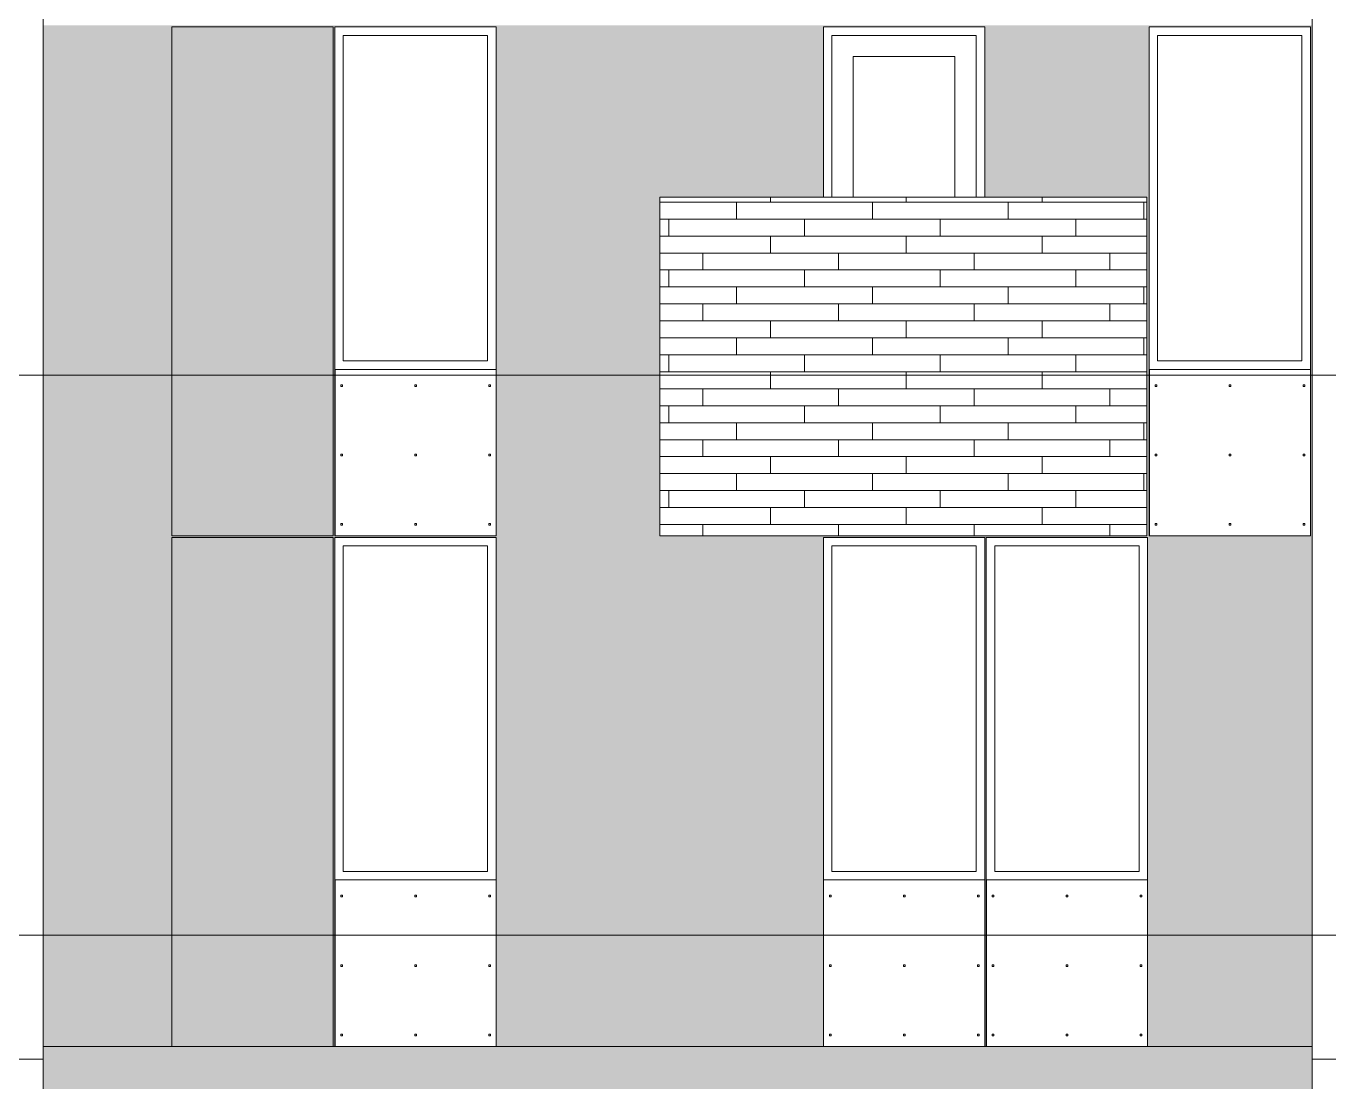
# Model space of a CAD drawing. Header units: inches. Extents: x 1747 to 7606, y -251 to 585.
# Drawn here: x 2795.7 to 3102.9, y 97.4 to 346.3 of the extents above; entities that cross this region are included whole.
import ezdxf

# ---------------------------------------------------------------- set-up
doc = ezdxf.new("R2010")
doc.units = ezdxf.units.IN
doc.header["$MEASUREMENT"] = 0
doc.linetypes.add('Grid Line 1_2_', pattern=[0.875, 0.5, -0.125, 0.125, -0.125])
for name, color, linetype, lineweight in [('0-1', 7, 'Continuous', 5), ('A-FLOR-LEVL-1', 51, 'Grid Line 1_2_', 9), ('A-GENM', 5, 'Continuous', 9), ('A-WALL', 113, 'Continuous', 13), ('A-WALL-PATT-1', 111, 'Continuous', 9)]:
    doc.layers.add(name, color=color, linetype=linetype, lineweight=lineweight)
pattern_1 = [(0, (2947.249, 264.8), (0, 4), []), (90, (2947.249, 264.8), (-8, 8), [4, -28]), (90, (2963.249, 268.8), (-8, 8), [4, -28])]

# ---------------------------------------------------------------- blocks, each defined once
blk = doc.blocks.new('CTR - 2nd Phase_rvt-1-BUILDING ELEVATION - EAST')
at = {"layer": 'A-FLOR-LEVL-1'}
for p, q in [((1856.66, 264), (4168.71, 264)), ((1856.66, 132), (4168.71, 132))]:
    blk.add_line(p, q, dxfattribs=at)
blk = doc.blocks.new('CTR - 1st Phase - Common Walls_rvt-1-BUILDING ELEVATION - EAST')
at = {"layer": 'A-FLOR-LEVL-1'}
for p, q in [((1856.66, 264), (4168.71, 264)), ((1856.66, 132), (4168.71, 132))]:
    blk.add_line(p, q, dxfattribs=at)
blk = doc.blocks.new('_THE_ WINDOW _ DOOR - Window - 2nd _ 3rd Floors-1942375-BUILDING ELEVATION - EAST')
at = {"layer": 'A-GENM'}
h = blk.add_hatch(dxfattribs=at)
h.set_pattern_fill('FP_9', color=256, style=0, pattern_type=2)
h.set_pattern_definition([(0, (2409.08, 283.55), (-38.4, 120.38), [0.392, -38.007]), (0, (2409.08, 283.95), (-38.4, 120.38), [0.392, -38.007]), (0, (2409.08, 299.91), (-38.4, 120.38), [0.392, -38.007]), (0, (2409.08, 300.3), (-38.4, 120.38), [0.392, -38.007]), (0, (2409.08, 316.27), (-38.4, 120.38), [0.392, -38.007]), (0, (2409.08, 316.66), (-38.4, 120.38), [0.392, -38.007]), (0, (2409.08, 332.62), (-38.4, 120.38), [0.392, -38.007]), (0, (2409.08, 333.02), (-38.4, 120.38), [0.392, -38.007]), (0, (2409.08, 348.98), (-38.4, 120.38), [0.392, -38.007]), (0, (2409.08, 349.38), (-38.4, 120.38), [0.392, -38.007]), (0, (2409.08, 365.34), (-38.4, 120.38), [0.392, -38.007]), (0, (2409.08, 365.73), (-38.4, 120.375), [0.392, -38.007]), (0, (2409.08, 381.7), (-38.4, 120.375), [0.392, -38.007]), (0, (2409.08, 382.09), (-38.4, 120.375), [0.392, -38.007]), (0, (2409.08, 398.05), (-38.4, 120.375), [0.392, -38.007]), (0, (2409.08, 398.45), (-38.4, 120.375), [0.392, -38.007]), (0, (2426.53, 283.55), (-38.4, 120.38), [0.392, -38.007]), (0, (2426.53, 283.95), (-38.4, 120.38), [0.392, -38.007]), (0, (2426.53, 299.91), (-38.4, 120.38), [0.392, -38.007]), (0, (2426.53, 300.3), (-38.4, 120.38), [0.392, -38.007]), (0, (2426.53, 316.27), (-38.4, 120.38), [0.392, -38.007]), (0, (2426.53, 316.66), (-38.4, 120.38), [0.392, -38.007]), (0, (2426.53, 332.62), (-38.4, 120.38), [0.392, -38.007]), (0, (2426.53, 333.02), (-38.4, 120.38), [0.392, -38.007]), (0, (2426.53, 348.98), (-38.4, 120.38), [0.392, -38.007]), (0, (2426.53, 349.38), (-38.4, 120.38), [0.392, -38.007]), (0, (2426.53, 365.34), (-38.4, 120.375), [0.392, -38.007]), (0, (2426.53, 365.73), (-38.4, 120.375), [0.392, -38.007]), (0, (2426.53, 381.7), (-38.4, 120.375), [0.392, -38.007]), (0, (2426.53, 382.09), (-38.4, 120.375), [0.392, -38.007]), (0, (2426.53, 398.05), (-38.4, 120.375), [0.392, -38.007]), (0, (2426.53, 398.45), (-38.4, 120.375), [0.392, -38.007]), (0, (2443.98, 283.55), (-38.4, 120.38), [0.392, -38.007]), (0, (2443.98, 283.95), (-38.4, 120.38), [0.392, -38.007]), (0, (2443.98, 299.91), (-38.4, 120.38), [0.392, -38.007]), (0, (2443.98, 300.3), (-38.4, 120.38), [0.392, -38.007]), (0, (2443.98, 316.27), (-38.4, 120.38), [0.392, -38.007]), (0, (2443.98, 316.66), (-38.4, 120.38), [0.392, -38.007]), (0, (2443.98, 332.62), (-38.4, 120.38), [0.392, -38.007]), (0, (2443.98, 333.02), (-38.4, 120.38), [0.392, -38.007]), (0, (2443.98, 348.98), (-38.4, 120.38), [0.392, -38.007]), (0, (2443.98, 349.38), (-38.4, 120.38), [0.392, -38.007]), (0, (2443.98, 365.34), (-38.4, 120.375), [0.392, -38.007]), (0, (2443.98, 365.73), (-38.4, 120.375), [0.392, -38.007]), (0, (2443.98, 381.7), (-38.4, 120.375), [0.392, -38.007]), (0, (2443.98, 382.09), (-38.4, 120.375), [0.392, -38.007]), (0, (2443.98, 398.05), (-38.4, 120.375), [0.392, -38.007]), (0, (2443.98, 398.45), (-38.4, 120.375), [0.392, -38.007]), (90, (2407.336, 281), (-38.4, 2e-15), [120, -0.375]), (90, (2407.71, 281), (-38.4, 2e-15), [120, -0.375]), (90, (2409.077, 283.554), (-38.4, 2e-15), [0.392, -119.982]), (90, (2409.077, 299.91), (-38.4, 2e-15), [0.392, -119.982]), (90, (2409.077, 316.268), (-38.4, 2e-15), [0.392, -119.982]), (90, (2409.077, 332.625), (-38.4, 2e-15), [0.392, -119.982]), (90, (2409.077, 348.982), (-38.4, 2e-15), [0.392, -119.982]), (90, (2409.077, 365.34), (-38.4, 2e-15), [0.392, -119.982]), (90, (2409.077, 381.697), (-38.4, 2e-15), [0.393, -119.983]), (90, (2409.077, 398.054), (-38.4, 2e-15), [0.392, -119.982]), (90, (2409.47, 283.554), (-38.4, 2e-15), [0.392, -119.982]), (90, (2409.47, 299.91), (-38.4, 2e-15), [0.392, -119.982]), (90, (2409.47, 316.268), (-38.4, 2e-15), [0.392, -119.982]), (90, (2409.47, 332.625), (-38.4, 2e-15), [0.392, -119.982]), (90, (2409.47, 348.982), (-38.4, 2e-15), [0.392, -119.982]), (90, (2409.47, 365.34), (-38.4, 2e-15), [0.392, -119.982]), (90, (2409.47, 381.697), (-38.4, 2e-15), [0.393, -119.983]), (90, (2409.47, 398.054), (-38.4, 2e-15), [0.392, -119.982]), (90, (2426.527, 283.554), (-38.4, 2e-15), [0.392, -119.982]), (90, (2426.527, 299.91), (-38.4, 2e-15), [0.392, -119.982]), (90, (2426.527, 316.268), (-38.4, 2e-15), [0.392, -119.982]), (90, (2426.527, 332.625), (-38.4, 2e-15), [0.392, -119.982]), (90, (2426.527, 348.982), (-38.4, 2e-15), [0.392, -119.982]), (90, (2426.527, 365.34), (-38.4, 2e-15), [0.392, -119.982]), (90, (2426.527, 381.697), (-38.4, 2e-15), [0.393, -119.983]), (90, (2426.527, 398.054), (-38.4, 2e-15), [0.392, -119.982]), (90, (2426.92, 283.554), (-38.4, 2e-15), [0.392, -119.982]), (90, (2426.92, 299.91), (-38.4, 2e-15), [0.392, -119.982]), (90, (2426.92, 316.268), (-38.4, 2e-15), [0.392, -119.982]), (90, (2426.92, 332.625), (-38.4, 2e-15), [0.392, -119.982]), (90, (2426.92, 348.982), (-38.4, 2e-15), [0.392, -119.982]), (90, (2426.92, 365.34), (-38.4, 2e-15), [0.392, -119.982]), (90, (2426.92, 381.697), (-38.4, 2e-15), [0.393, -119.983]), (90, (2426.92, 398.054), (-38.4, 2e-15), [0.392, -119.982]), (90, (2443.977, 283.554), (-38.4, 2e-15), [0.392, -119.982]), (90, (2443.977, 299.91), (-38.4, 2e-15), [0.392, -119.982]), (90, (2443.977, 316.268), (-38.4, 2e-15), [0.392, -119.982]), (90, (2443.977, 332.625), (-38.4, 2e-15), [0.392, -119.982]), (90, (2443.977, 348.982), (-38.4, 2e-15), [0.392, -119.982]), (90, (2443.977, 365.34), (-38.4, 2e-15), [0.392, -119.982]), (90, (2443.977, 381.697), (-38.4, 2e-15), [0.393, -119.983]), (90, (2443.977, 398.054), (-38.4, 2e-15), [0.392, -119.982]), (90, (2444.37, 283.554), (-38.4, 2e-15), [0.392, -119.982]), (90, (2444.37, 299.91), (-38.4, 2e-15), [0.392, -119.982]), (90, (2444.37, 316.268), (-38.4, 2e-15), [0.392, -119.982]), (90, (2444.37, 332.625), (-38.4, 2e-15), [0.392, -119.982]), (90, (2444.37, 348.982), (-38.4, 2e-15), [0.392, -119.982]), (90, (2444.37, 365.34), (-38.4, 2e-15), [0.392, -119.982]), (90, (2444.37, 381.697), (-38.4, 2e-15), [0.393, -119.983]), (90, (2444.37, 398.054), (-38.4, 2e-15), [0.392, -119.982]), (180, (2445.74, 280.62), (-38.4, 120.38), [38.025, -0.375]), (180, (2445.74, 281), (-38.4, 120.38), [38.025, -0.375])])
h.paths.add_polyline_path([(2407.34, 226.12), (2407.34, 265.37), (2369.31, 265.37), (2369.31, 226.12), (2405.34, 226.12)], flags=0)
for p, q in [((2407.34, 346.12), (2369.31, 346.12)), ((2369.31, 346.12), (2369.31, 265.37)), ((2371.31, 267.37), (2371.31, 344.12)), ((2371.31, 344.12), (2405.34, 344.12)), ((2405.34, 344.12), (2405.34, 267.37)), ((2407.34, 265.37), (2407.34, 346.12)), ((2405.34, 267.37), (2371.31, 267.37)), ((2369.31, 265.37), (2369.31, 226.12)), ((2369.31, 265.37), (2407.34, 265.37)), ((2407.34, 226.12), (2407.34, 265.37)), ((2369.31, 226.12), (2407.34, 226.12))]:
    blk.add_line(p, q, dxfattribs=at)
blk = doc.blocks.new('_THE_ WINDOW _ DOOR - hvac panel-1942377-BUILDING ELEVATION - EAST')
at = {"layer": 'A-GENM'}
h = blk.add_hatch(dxfattribs=at)
h.set_pattern_fill('FP_10', color=256, style=0, pattern_type=2)
h.set_pattern_definition([(0, (2855.324, 290.812), (1, 1), [0.5, -1.5]), (90, (2855.574, 290.562), (-1, 1), [0.5, -1.5])])
h.paths.add_polyline_path([(2868.14, 226.12), (2868.14, 346.12), (2830.11, 346.12), (2830.11, 226.12)], flags=0)
for p, q in [((2868.14, 346.12), (2830.11, 346.12)), ((2830.11, 346.12), (2830.11, 226.12)), ((2868.14, 226.12), (2868.14, 346.12)), ((2830.11, 226.12), (2868.14, 226.12))]:
    blk.add_line(p, q, dxfattribs=at)
blk = doc.blocks.new('_THE_ WINDOW _ DOOR - hvac panel-1942376-BUILDING ELEVATION - EAST')
at = {"layer": 'A-GENM'}
h = blk.add_hatch(dxfattribs=at)
h.set_pattern_fill('FP_11', color=256, style=0, pattern_type=2)
h.set_pattern_definition([(180, (2842.923, 170.437), (-1, 1), [0.5, -1.5]), (90, (2842.673, 170.187), (1, 1), [0.5, -1.5])])
h.paths.add_polyline_path([(2868.14, 105.75), (2868.14, 225.75), (2830.11, 225.75), (2830.11, 105.75)], flags=0)
for p, q in [((2830.11, 225.75), (2830.11, 105.75)), ((2868.14, 225.75), (2830.11, 225.75)), ((2868.14, 105.75), (2868.14, 225.75)), ((2830.11, 105.75), (2868.14, 105.75))]:
    blk.add_line(p, q, dxfattribs=at)
blk = doc.blocks.new('_THE_ WINDOW _ DOOR - Door - 3rd floors-1942378-BUILDING ELEVATION - EAST')
at = {"layer": 'A-GENM'}
for p, q in [((3021.74, 346.12), (2983.71, 346.12)), ((2983.71, 346.12), (2983.71, 306)), ((2985.71, 306), (2985.71, 344.12)), ((2985.71, 344.12), (3019.74, 344.12)), ((3019.74, 344.12), (3019.74, 306)), ((3021.74, 306), (3021.74, 346.12)), ((2990.71, 306), (2990.71, 339.12)), ((2990.71, 339.12), (3014.74, 339.12)), ((3014.74, 339.12), (3014.74, 306))]:
    blk.add_line(p, q, dxfattribs=at)
blk = doc.blocks.new('077123 - Manufactured Gutters and Downspouts - 077123 - Manufactured Gutters and Downspouts-V13-BUILDING ELEVATION - EAST')
at = {"layer": 'A-GENM'}
for p, q in [((2751.02, 413.51), (2772.54, 413.51)), ((2751.02, 395.11), (2751.02, 413.51)), ((2772.54, 395.11), (2772.54, 413.51)), ((2754.38, 384.1), (2751.02, 395.11)), ((2772.54, 395.11), (2751.02, 395.11)), ((2769.19, 384.1), (2772.54, 395.11)), ((2769.19, 384.1), (2754.38, 384.1)), ((2757.78, 384.1), (2757.78, 365.5)), ((2765.78, 371.1), (2765.78, 384.1)), ((2799.71, 358.75), (2765.78, 371.1)), ((2757.78, 365.5), (2791.71, 353.15)), ((2799.71, 353.15), (2799.71, 358.75)), ((2791.71, 102.78), (2791.71, 353.15)), ((2799.71, 353.15), (2791.71, 353.15)), ((2791.71, 353.15), (2799.71, 353.15)), ((2799.71, 353.15), (2799.71, 102.78)), ((2791.71, 91.91), (2791.71, 102.78)), ((2799.71, 102.78), (2791.71, 102.78)), ((2799.71, 102.78), (2799.71, 91.91)), ((2791.71, 72.15), (2791.71, 91.91)), ((2799.71, 91.91), (2791.71, 91.91)), ((2799.71, 91.91), (2799.71, 71.33)), ((2799.71, 71.08), (2799.71, 36)), ((2791.71, 36), (2791.71, 68.89))]:
    blk.add_line(p, q, dxfattribs=at)
blk = doc.blocks.new('077123 - Manufactured Gutters and Downspouts - 077123 - Manufactured Gutters and Downspouts-1955134-BUILDING ELEVATION - EAST')
at = {"layer": 'A-GENM'}
for p, q in [((2443.45, 413.51), (2464.96, 413.51)), ((2443.45, 395.11), (2443.45, 413.51)), ((2464.96, 395.11), (2464.96, 413.51)), ((2446.8, 384.1), (2443.45, 395.11)), ((2464.96, 395.11), (2443.45, 395.11)), ((2461.61, 384.1), (2464.96, 395.11)), ((2461.61, 384.1), (2446.8, 384.1)), ((2450.21, 384.1), (2450.21, 365.5)), ((2458.21, 371.1), (2458.21, 384.1)), ((2492.14, 358.75), (2458.21, 371.1)), ((2450.21, 365.5), (2484.14, 353.15)), ((2492.14, 353.15), (2492.14, 358.75)), ((2484.14, 102.78), (2484.14, 353.15)), ((2492.14, 353.15), (2484.14, 353.15)), ((2484.14, 353.15), (2492.14, 353.15)), ((2492.14, 353.15), (2492.14, 102.78)), ((2484.14, 91.91), (2484.14, 102.78)), ((2492.14, 102.78), (2484.14, 102.78)), ((2492.14, 102.78), (2492.14, 91.91)), ((2484.14, 0), (2484.14, 91.91)), ((2492.14, 91.91), (2484.14, 91.91)), ((2492.14, 91.91), (2492.14, 0))]:
    blk.add_line(p, q, dxfattribs=at)

msp = doc.modelspace()

# ---------------------------------------------------------------- hatches: boundary and pattern name
at = {"layer": 'A-WALL-PATT-1'}
h = msp.add_hatch(dxfattribs=at)
h.set_pattern_fill('FP_1', color=256, style=0, pattern_type=2)
h.set_pattern_definition([(0, (3868.28, 108.3), (-38.4, 120.375), [0.392, -38.007]), (0, (3868.28, 108.7), (-38.4, 120.375), [0.392, -38.007]), (0, (3868.28, 124.66), (-38.4, 120.375), [0.392, -38.007]), (0, (3868.28, 125.05), (-38.4, 120.375), [0.392, -38.007]), (0, (3868.28, 141.02), (-38.4, 120.375), [0.392, -38.007]), (0, (3868.28, 141.41), (-38.4, 120.375), [0.392, -38.007]), (0, (3868.28, 157.38), (-38.4, 120.375), [0.392, -38.007]), (0, (3868.28, 157.77), (-38.4, 120.375), [0.392, -38.007]), (0, (3868.28, 173.73), (-38.4, 120.375), [0.392, -38.007]), (0, (3868.28, 174.12), (-38.4, 120.375), [0.392, -38.007]), (0, (3868.28, 190.09), (-38.4, 120.375), [0.392, -38.007]), (0, (3868.28, 190.48), (-38.4, 120.375), [0.392, -38.007]), (0, (3868.28, 206.45), (-38.4, 120.375), [0.392, -38.007]), (0, (3868.28, 206.84), (-38.4, 120.375), [0.392, -38.007]), (0, (3868.28, 222.8), (-38.4, 120.375), [0.392, -38.007]), (0, (3868.28, 223.2), (-38.4, 120.375), [0.392, -38.007]), (0, (3885.73, 108.3), (-38.4, 120.375), [0.392, -38.007]), (0, (3885.73, 108.7), (-38.4, 120.375), [0.392, -38.007]), (0, (3885.73, 124.66), (-38.4, 120.375), [0.392, -38.007]), (0, (3885.73, 125.05), (-38.4, 120.375), [0.392, -38.007]), (0, (3885.73, 141.02), (-38.4, 120.375), [0.392, -38.007]), (0, (3885.73, 141.41), (-38.4, 120.375), [0.392, -38.007]), (0, (3885.73, 157.38), (-38.4, 120.375), [0.392, -38.007]), (0, (3885.73, 157.77), (-38.4, 120.375), [0.392, -38.007]), (0, (3885.73, 173.73), (-38.4, 120.375), [0.392, -38.007]), (0, (3885.73, 174.12), (-38.4, 120.375), [0.392, -38.007]), (0, (3885.73, 190.09), (-38.4, 120.375), [0.392, -38.007]), (0, (3885.73, 190.48), (-38.4, 120.375), [0.392, -38.007]), (0, (3885.73, 206.45), (-38.4, 120.375), [0.392, -38.007]), (0, (3885.73, 206.84), (-38.4, 120.375), [0.392, -38.007]), (0, (3885.73, 222.8), (-38.4, 120.375), [0.392, -38.007]), (0, (3885.73, 223.2), (-38.4, 120.375), [0.392, -38.007]), (0, (3903.18, 108.3), (-38.4, 120.375), [0.392, -38.007]), (0, (3903.18, 108.7), (-38.4, 120.375), [0.392, -38.007]), (0, (3903.18, 124.66), (-38.4, 120.375), [0.392, -38.007]), (0, (3903.18, 125.05), (-38.4, 120.375), [0.392, -38.007]), (0, (3903.18, 141.02), (-38.4, 120.375), [0.392, -38.007]), (0, (3903.18, 141.41), (-38.4, 120.375), [0.392, -38.007]), (0, (3903.18, 157.38), (-38.4, 120.375), [0.392, -38.007]), (0, (3903.18, 157.77), (-38.4, 120.375), [0.392, -38.007]), (0, (3903.18, 173.73), (-38.4, 120.375), [0.392, -38.007]), (0, (3903.18, 174.12), (-38.4, 120.375), [0.392, -38.007]), (0, (3903.18, 190.09), (-38.4, 120.375), [0.392, -38.007]), (0, (3903.18, 190.48), (-38.4, 120.375), [0.392, -38.007]), (0, (3903.18, 206.45), (-38.4, 120.375), [0.392, -38.007]), (0, (3903.18, 206.84), (-38.4, 120.375), [0.392, -38.007]), (0, (3903.18, 222.8), (-38.4, 120.375), [0.392, -38.007]), (0, (3903.18, 223.2), (-38.4, 120.375), [0.392, -38.007]), (90, (3866.536, 105.75), (-38.4, 2e-15), [120, -0.375]), (90, (3866.91, 105.75), (-38.4, 2e-15), [120, -0.375]), (90, (3868.277, 108.304), (-38.4, 2e-15), [0.392, -119.982]), (90, (3868.277, 124.66), (-38.4, 2e-15), [0.392, -119.982]), (90, (3868.277, 141.018), (-38.4, 2e-15), [0.392, -119.982]), (90, (3868.277, 157.375), (-38.4, 2e-15), [0.392, -119.982]), (90, (3868.277, 173.732), (-38.4, 2e-15), [0.392, -119.982]), (90, (3868.277, 190.09), (-38.4, 2e-15), [0.392, -119.982]), (90, (3868.277, 206.447), (-38.4, 2e-15), [0.392, -119.982]), (90, (3868.277, 222.804), (-38.4, 2e-15), [0.392, -119.982]), (90, (3868.67, 108.304), (-38.4, 2e-15), [0.392, -119.982]), (90, (3868.67, 124.66), (-38.4, 2e-15), [0.392, -119.982]), (90, (3868.67, 141.018), (-38.4, 2e-15), [0.392, -119.982]), (90, (3868.67, 157.375), (-38.4, 2e-15), [0.392, -119.982]), (90, (3868.67, 173.732), (-38.4, 2e-15), [0.392, -119.982]), (90, (3868.67, 190.09), (-38.4, 2e-15), [0.392, -119.982]), (90, (3868.67, 206.447), (-38.4, 2e-15), [0.392, -119.982]), (90, (3868.67, 222.804), (-38.4, 2e-15), [0.392, -119.982]), (90, (3885.727, 108.304), (-38.4, 2e-15), [0.392, -119.982]), (90, (3885.727, 124.66), (-38.4, 2e-15), [0.392, -119.982]), (90, (3885.727, 141.018), (-38.4, 2e-15), [0.392, -119.982]), (90, (3885.727, 157.375), (-38.4, 2e-15), [0.392, -119.982]), (90, (3885.727, 173.732), (-38.4, 2e-15), [0.392, -119.982]), (90, (3885.727, 190.09), (-38.4, 2e-15), [0.392, -119.982]), (90, (3885.727, 206.447), (-38.4, 2e-15), [0.392, -119.982]), (90, (3885.727, 222.804), (-38.4, 2e-15), [0.392, -119.982]), (90, (3886.12, 108.304), (-38.4, 2e-15), [0.392, -119.982]), (90, (3886.12, 124.66), (-38.4, 2e-15), [0.392, -119.982]), (90, (3886.12, 141.018), (-38.4, 2e-15), [0.392, -119.982]), (90, (3886.12, 157.375), (-38.4, 2e-15), [0.392, -119.982]), (90, (3886.12, 173.732), (-38.4, 2e-15), [0.392, -119.982]), (90, (3886.12, 190.09), (-38.4, 2e-15), [0.392, -119.982]), (90, (3886.12, 206.447), (-38.4, 2e-15), [0.392, -119.982]), (90, (3886.12, 222.804), (-38.4, 2e-15), [0.392, -119.982]), (90, (3903.177, 108.304), (-38.4, 2e-15), [0.392, -119.982]), (90, (3903.177, 124.66), (-38.4, 2e-15), [0.392, -119.982]), (90, (3903.177, 141.018), (-38.4, 2e-15), [0.392, -119.982]), (90, (3903.177, 157.375), (-38.4, 2e-15), [0.392, -119.982]), (90, (3903.177, 173.732), (-38.4, 2e-15), [0.392, -119.982]), (90, (3903.177, 190.09), (-38.4, 2e-15), [0.392, -119.982]), (90, (3903.177, 206.447), (-38.4, 2e-15), [0.392, -119.982]), (90, (3903.177, 222.804), (-38.4, 2e-15), [0.392, -119.982]), (90, (3903.57, 108.304), (-38.4, 2e-15), [0.392, -119.982]), (90, (3903.57, 124.66), (-38.4, 2e-15), [0.392, -119.982]), (90, (3903.57, 141.018), (-38.4, 2e-15), [0.392, -119.982]), (90, (3903.57, 157.375), (-38.4, 2e-15), [0.392, -119.982]), (90, (3903.57, 173.732), (-38.4, 2e-15), [0.392, -119.982]), (90, (3903.57, 190.09), (-38.4, 2e-15), [0.392, -119.982]), (90, (3903.57, 206.447), (-38.4, 2e-15), [0.392, -119.982]), (90, (3903.57, 222.804), (-38.4, 2e-15), [0.392, -119.982]), (180, (3904.94, 105.38), (-38.4, 120.375), [38.025, -0.375]), (180, (3904.94, 105.75), (-38.4, 120.375), [38.025, -0.375])])
h.paths.add_polyline_path([(2076.8, 105.75), (2100.51, 105.75), (2100.51, 225.75), (2138.54, 225.75), (2138.54, 105.75), (2138.91, 105.75), (2138.91, 225.75), (2176.94, 225.75), (2176.94, 105.75), (2245.74, 105.75), (2245.74, 346.5), (2076.8, 346.5), (2076.8, 346.12), (2177.12, 346.12), (2177.12, 226.12), (2076.8, 226.12), (2076.8, 106.42)], flags=0)
h.paths.add_polyline_path([(3542.37, 105.75), (3559.71, 105.75), (3559.71, 225.75), (3597.74, 225.75), (3597.74, 105.75), (3636.51, 105.75), (3636.51, 225.75), (3674.54, 225.75), (3674.54, 105.75), (3713.12, 105.75), (3713.12, 346.5), (3414.11, 346.5), (3414.11, 105.75)], flags=0)
h.paths.add_polyline_path([(3406.11, 105.75), (3406.11, 346.5), (3106.91, 346.5), (3106.91, 346.12), (3136.94, 346.12), (3136.94, 226.12), (3106.91, 226.12), (3106.91, 225.75), (3136.94, 225.75), (3136.94, 105.75), (3137.31, 105.75), (3137.31, 225.75), (3175.34, 225.75), (3175.34, 105.75), (3175.52, 105.75), (3175.52, 174), (3214.11, 174), (3214.11, 225.75), (3252.14, 225.75), (3252.14, 174), (3252.51, 174), (3252.51, 225.75), (3290.54, 225.75), (3290.54, 105.75), (3367.71, 105.75), (3367.71, 225.75), (3405.74, 225.75), (3405.74, 105.75)], flags=0)
h.paths.add_polyline_path([(2253.74, 105.75), (2253.92, 105.75), (2253.92, 174), (2254.11, 174), (2254.11, 225.75), (2292.14, 225.75), (2292.14, 174), (2292.51, 174), (2292.51, 225.75), (2330.54, 225.75), (2330.54, 174), (2368.75, 174), (2368.75, 105.75), (2407.34, 105.75), (2407.34, 225.75), (2445.36, 225.75), (2445.36, 105.75), (2446.11, 105.75), (2446.11, 225.75), (2484.14, 225.75), (2484.14, 226.12), (2446.11, 226.12), (2446.11, 346.12), (2484.14, 346.12), (2484.14, 346.5), (2253.74, 346.5), (2253.74, 105.94)], flags=0)
h.paths.add_polyline_path([(3851.85, 105.75), (3851.85, 226.12), (3751.71, 226.12), (3751.71, 346.12), (3851.85, 346.12), (3851.85, 346.5), (3721.12, 346.5), (3721.12, 105.75), (3790.11, 105.75), (3790.11, 225.75), (3828.14, 225.75), (3828.14, 105.75), (3840.31, 105.75)], flags=0)
h.paths.add_polyline_path([(3078.9, 105.75), (3098.91, 105.75), (3098.91, 346.5), (2799.71, 346.5), (2799.71, 105.75), (2830.11, 105.75), (2830.11, 225.75), (2868.14, 225.75), (2868.14, 105.75), (2868.51, 105.75), (2868.51, 225.75), (2906.54, 225.75), (2906.54, 105.75), (2983.71, 105.75), (2983.71, 225.75), (3021.74, 225.75), (3021.74, 105.75), (3022.11, 105.75), (3022.11, 225.75), (3060.14, 225.75), (3060.14, 105.75)], flags=0)
h.paths.add_polyline_path([(2492.14, 105.75), (2522.72, 105.75), (2522.72, 226.12), (2637.92, 226.12), (2637.92, 105.75), (2676.51, 105.75), (2676.51, 225.75), (2714.54, 225.75), (2714.54, 105.75), (2714.91, 105.75), (2714.91, 225.75), (2752.94, 225.75), (2752.94, 105.75), (2791.71, 105.75), (2791.71, 346.5), (2492.14, 346.5), (2492.14, 106.42)], flags=0)
h.paths.add_polyline_path([(3482.91, 106.12), (3482.91, 346.12), (3520.94, 346.12), (3520.94, 106.12)], flags=0)
h.paths.add_polyline_path([(3137.31, 226.12), (3137.31, 346.12), (3175.34, 346.12), (3175.34, 226.12), (3145.11, 226.12)], flags=0)
h.paths.add_polyline_path([(2369.31, 226.12), (2369.31, 346.12), (2407.34, 346.12), (2407.34, 226.12), (2406.96, 226.12)], flags=0)
h.paths.add_polyline_path([(2714.54, 226.12), (2676.32, 226.12), (2676.32, 306), (2676.51, 306), (2676.51, 346.12), (2714.54, 346.12), (2714.54, 306), (2714.91, 306), (2714.91, 346.12), (2752.94, 346.12), (2752.94, 306), (2791.15, 306), (2791.15, 226.12), (2747.86, 226.12)], flags=0)
h.paths.add_polyline_path([(3482.54, 226.12), (3444.51, 226.12), (3444.51, 346.12), (3482.54, 346.12), (3482.54, 265.37)], flags=0)
h.paths.add_polyline_path([(3098.54, 226.12), (3060.51, 226.12), (3060.51, 346.12), (3098.54, 346.12), (3098.54, 232.6)], flags=0)
h.paths.add_polyline_path([(3211.32, 226.12), (3175.71, 226.12), (3175.71, 346.12), (3213.74, 346.12), (3213.74, 226.12)], flags=0)
h.paths.add_polyline_path([(3597.74, 226.12), (3559.71, 226.12), (3559.71, 346.12), (3597.74, 346.12), (3597.74, 265.37)], flags=0)
h.paths.add_polyline_path([(3214.11, 226.12), (3214.11, 346.12), (3252.14, 346.12), (3252.14, 226.12), (3250.14, 226.12)], flags=0)
h.paths.add_polyline_path([(2868.51, 226.12), (2868.51, 346.12), (2906.54, 346.12), (2906.54, 226.12), (2880.28, 226.12)], flags=0)
h.paths.add_polyline_path([(3369.71, 226.12), (3367.71, 226.12), (3367.71, 346.12), (3405.74, 346.12), (3405.74, 226.12)], flags=0)
h.paths.add_polyline_path([(3712.75, 226.12), (3597.92, 226.12), (3597.92, 306), (3636.51, 306), (3636.51, 346.12), (3674.54, 346.12), (3674.54, 306), (3674.72, 306), (3674.72, 346.12), (3712.75, 346.12), (3712.75, 265.37)], flags=0)
h.paths.add_polyline_path([(2830.11, 226.12), (2830.11, 346.12), (2868.14, 346.12), (2868.14, 226.12)], flags=0)
h.paths.add_polyline_path([(2292.51, 226.12), (2292.51, 346.12), (2330.54, 346.12), (2330.54, 226.12), (2328.54, 226.12)], flags=0)
h.paths.add_polyline_path([(2254.11, 226.12), (2254.11, 346.12), (2292.14, 346.12), (2292.14, 226.12), (2284.39, 226.12)], flags=0)
h.paths.add_polyline_path([(3055.7, 226.12), (2945.12, 226.12), (2945.12, 306), (2983.71, 306), (2983.71, 346.12), (3021.74, 346.12), (3021.74, 306), (3059.95, 306), (3059.95, 226.12)], flags=0)
h = msp.add_hatch(dxfattribs=at)
h.set_pattern_fill('FP_5', color=256, style=0, pattern_type=2)
h.set_pattern_definition(pattern_1)
h.paths.add_polyline_path([(2949.37, 226.12), (2949.37, 306), (2945.12, 306), (2945.12, 226.12)], flags=0)
h = msp.add_hatch(dxfattribs=at)
h.set_pattern_fill('FP_5', color=256, style=0, pattern_type=2)
h.set_pattern_definition(pattern_1)
h.paths.add_polyline_path([(2949.37, 226.12), (3055.7, 226.12), (3055.7, 306), (2949.37, 306), (2949.37, 274.66)], flags=0)
h = msp.add_hatch(dxfattribs=at)
h.set_pattern_fill('FP_5', color=256, style=0, pattern_type=2)
h.set_pattern_definition(pattern_1)
h.paths.add_polyline_path([(3059.95, 226.12), (3059.95, 306), (3055.7, 306), (3055.7, 226.12)], flags=0)
h = msp.add_hatch(dxfattribs=at)
h.set_pattern_fill('FP_25', color=256, style=0, pattern_type=2)
h.set_pattern_definition([(0, (2642.236, 0.8), (0, 4), []), (90, (2642.236, 0.8), (-8, 8), [4, -28]), (90, (2658.236, 4.8), (-8, 8), [4, -28])])
h.paths.add_polyline_path([(2642.24, 0), (2651.01, 0), (2651.01, 88), (2691.01, 88), (2691.01, 0), (2712.6, 0.04), (2712.6, 36), (2753, 36), (2753, 58.34), (2747.43, 56.82), (2753, 65.86), (2753, 66.04), (2747.18, 56.75), (2725.35, 50.8), (2753, 71.14), (2753, 85.37), (2791.02, 85.37), (2791.02, 72.22), (2791.71, 72.15), (2791.71, 105.75), (2642.24, 105.75), (2642.24, 1.28)], flags=0)
h.paths.add_polyline_path([(3044.91, 0), (3098.91, 0), (3098.91, 105.75), (2799.71, 105.75), (2799.71, 71.33), (2800.39, 71.26), (2799.71, 71.08), (2799.71, 36), (2840, 36), (2840, 85.37), (2878.02, 85.37), (2878.02, 36), (2908.85, 36), (2908.85, 1), (2954.62, 1), (2954.62, 85.37), (2992.65, 85.37), (2992.65, 0.5), (2964.32, 0.5), (2964.32, 0), (3024.05, 0)], flags=0)
h.paths.add_polyline_path([(3617.12, 0), (3617.12, 85.37), (3655.15, 85.37), (3655.15, 1), (3672.6, 1), (3672.6, 36), (3713.12, 36), (3713.12, 105.75), (3414.11, 105.75), (3414.11, 0), (3616.85, 0)], flags=0)
h.paths.add_polyline_path([(3131.47, 0), (3406.11, 0), (3406.11, 105.75), (3106.91, 105.75), (3106.91, 0), (3129.48, 0)], flags=0)
h.paths.add_polyline_path([(3145.11, 0.5), (3137, 0.5), (3137, 85.37), (3175.02, 85.37), (3175.02, 0.5)], flags=0)
h.paths.add_polyline_path([(3239.4, 0.5), (3239.4, 85.37), (3277.42, 85.37), (3277.42, 0.5), (3244.42, 0.5)], flags=0)
h.paths.add_polyline_path([(3367.4, 0.5), (3367.4, 85.37), (3405.42, 85.37), (3405.42, 0.5)], flags=0)
h.paths.add_polyline_path([(3213.42, 0.5), (3175.4, 0.5), (3175.4, 85.37), (3213.42, 85.37), (3213.42, 1)], flags=0)
h.paths.add_polyline_path([(3021.8, 0.5), (3021.8, 85.37), (3059.82, 85.37), (3059.82, 0.5)], flags=0)
h.paths.add_polyline_path([(3790.65, 36), (3795.64, 36), (3795.64, 49.5), (3793.4, 60.7), (3789.42, 59.62), (3789.42, 36)], flags=0)
h.paths.add_polyline_path([(3797.64, 36), (3822.2, 36), (3822.2, 68.56), (3810.27, 65.31), (3793.87, 73.79), (3810.02, 65.24), (3794.85, 61.1), (3797.64, 49.5), (3797.64, 43.34)], flags=0)
h.paths.add_polyline_path([(2791.02, 36), (2791.71, 36), (2791.71, 68.89), (2791.02, 68.71), (2791.02, 64.37)], flags=0)
h.paths.add_polyline_path([(3751.4, 36), (3751.4, 85.37), (3789.42, 85.37), (3789.42, 74.61), (3790.64, 75.5), (3822.2, 72.27), (3822.2, 105.75), (3721.12, 105.75), (3721.12, 36), (3740.99, 36)], flags=0)

# ---------------------------------------------------------------- linework, layer by layer
at = {"layer": 'A-FLOR-LEVL-1'}
for p, q in [((1857.41, 264), (4167.96, 264)), ((1857.41, 132), (4167.96, 132))]:
    msp.add_line(p, q, dxfattribs=at)
at = {"layer": 'A-WALL'}
for p, q in [((2830.11, 226.12), (2830.11, 346.12)), ((2830.11, 346.12), (2868.14, 346.12)), ((2868.14, 346.12), (2868.14, 226.12)), ((2945.12, 226.12), (2945.12, 306)), ((3059.95, 306), (2945.12, 306)), ((3059.95, 306), (3059.95, 226.12)), ((2868.51, 226.12), (2868.51, 265.37)), ((2906.54, 265.37), (2906.54, 226.12)), ((3060.51, 226.12), (3060.51, 265.37)), ((3098.54, 265.37), (3098.54, 226.12)), ((2868.14, 226.12), (2830.11, 226.12)), ((2830.11, 105.75), (2830.11, 225.75)), ((2830.11, 225.75), (2868.14, 225.75)), ((2868.14, 225.75), (2868.14, 105.75)), ((2906.54, 226.12), (2868.51, 226.12)), ((2945.12, 226.12), (3059.95, 226.12)), ((3098.54, 226.12), (3060.51, 226.12)), ((2868.51, 105.75), (2868.51, 145)), ((2906.54, 145), (2906.54, 105.75)), ((2983.71, 105.75), (2983.71, 145)), ((3021.74, 145), (3021.74, 105.75)), ((3022.11, 105.75), (3022.11, 145)), ((3060.14, 145), (3060.14, 105.75)), ((2799.71, 105.75), (2830.11, 105.75)), ((2868.14, 105.75), (2868.51, 105.75)), ((2906.54, 105.75), (2983.71, 105.75)), ((3021.74, 105.75), (3022.11, 105.75)), ((3060.14, 105.75), (3098.91, 105.75))]:
    msp.add_line(p, q, dxfattribs=at)

# ---------------------------------------------------------------- block references
at = {"layer": '0-1'}
for name in ['CTR - 2nd Phase_rvt-1-BUILDING ELEVATION - EAST', 'CTR - 1st Phase - Common Walls_rvt-1-BUILDING ELEVATION - EAST']:
    msp.add_blockref(name, (0, 0), dxfattribs=at)
at = {"layer": 'A-GENM'}
for name, p in [('077123 - Manufactured Gutters and Downspouts - 077123 - Manufactured Gutters and Downspouts-V13-BUILDING ELEVATION - EAST', (0, 0)), ('077123 - Manufactured Gutters and Downspouts - 077123 - Manufactured Gutters and Downspouts-1955134-BUILDING ELEVATION - EAST', (614.78, 0)), ('_THE_ WINDOW _ DOOR - hvac panel-1942377-BUILDING ELEVATION - EAST', (0, 0)), ('_THE_ WINDOW _ DOOR - Window - 2nd _ 3rd Floors-1942375-BUILDING ELEVATION - EAST', (499.2, 0)), ('_THE_ WINDOW _ DOOR - Door - 3rd floors-1942378-BUILDING ELEVATION - EAST', (0, 0)), ('_THE_ WINDOW _ DOOR - Window - 2nd _ 3rd Floors-1942375-BUILDING ELEVATION - EAST', (691.2, 0)), ('_THE_ WINDOW _ DOOR - hvac panel-1942376-BUILDING ELEVATION - EAST', (0, 0)), ('_THE_ WINDOW _ DOOR - Window - 2nd _ 3rd Floors-1942375-BUILDING ELEVATION - EAST', (499.2, -120.37)), ('_THE_ WINDOW _ DOOR - Window - 2nd _ 3rd Floors-1942375-BUILDING ELEVATION - EAST', (614.4, -120.37)), ('_THE_ WINDOW _ DOOR - Window - 2nd _ 3rd Floors-1942375-BUILDING ELEVATION - EAST', (652.8, -120.37))]:
    msp.add_blockref(name, p, dxfattribs=at)

doc.saveas('drawing.dxf')
